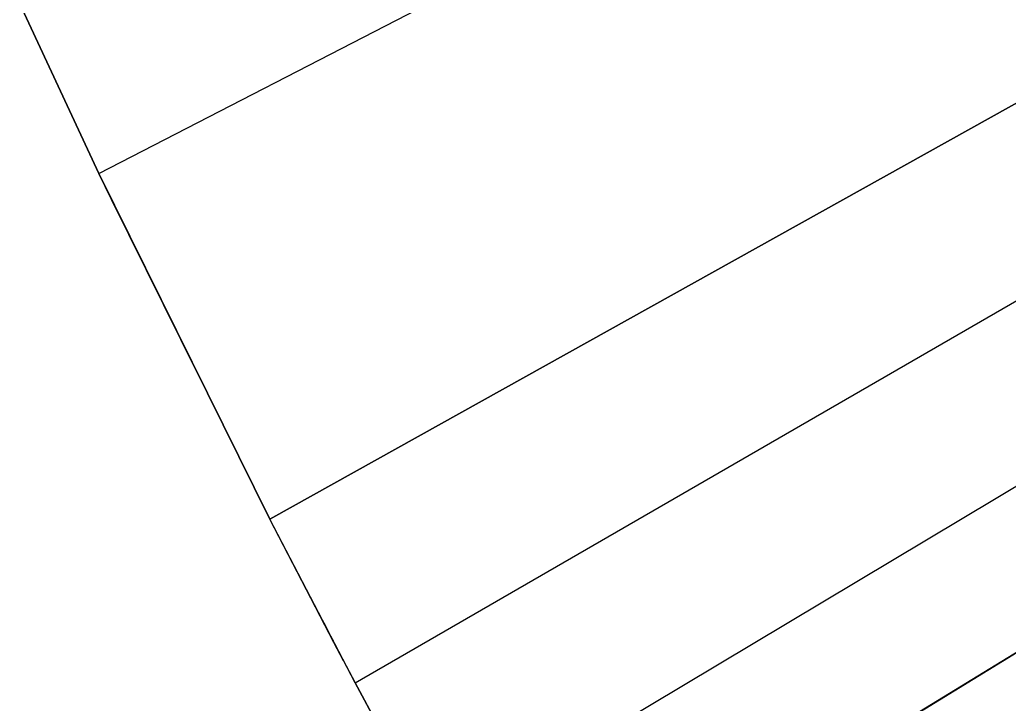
# Model space of a CAD drawing. Header units: inches. Extents: x 0 to 594, y -420 to 0.
# Drawn here: x 289.0144 to 289.3143, y -308.6271 to -308.4197 of the extents above; entities that cross this region are included whole.
import ezdxf

# ---------------------------------------------------------------- set-up
doc = ezdxf.new("R2010")
doc.units = ezdxf.units.IN
doc.header["$MEASUREMENT"] = 0

msp = doc.modelspace()

# ---------------------------------------------------------------- linework, layer by layer
at = {"color": 18, "true_color": 0x000000}
for p, q in [((289.03838, -308.4663), (292.23124, -306.82052)), ((289.03838, -308.4663), (292.23124, -306.82052)), ((289.09013, -308.57107), (292.23124, -306.82052)), ((292.23124, -306.82052), (289.09013, -308.57107)), ((289.11606, -308.62069), (292.23124, -306.82052)), ((289.11606, -308.62069), (292.23124, -306.82052)), ((289.14057, -308.6661), (292.23124, -306.82052)), ((289.14057, -308.6661), (292.23124, -306.82052)), ((289.16267, -308.70598), (292.23124, -306.82052)), ((292.23124, -306.82052), (289.16267, -308.70598)), ((289.03838, -308.4663), (289.01437, -308.41487)), ((289.01437, -308.41487), (289.03838, -308.4663)), ((289.04213, -308.47417), (289.03838, -308.4663)), ((289.09013, -308.57107), (289.03838, -308.4663)), ((289.04213, -308.47417), (289.03838, -308.4663)), ((289.03838, -308.4663), (289.09013, -308.57107)), ((289.03977, -308.46912), (289.04213, -308.47417)), ((289.04213, -308.47417), (289.03977, -308.46912)), ((289.04213, -308.47417), (289.03977, -308.46912)), ((289.04213, -308.47417), (289.03977, -308.46912)), ((289.04213, -308.47417), (289.03977, -308.46912)), ((289.04213, -308.47417), (289.03977, -308.46912)), ((289.04213, -308.47417), (289.03977, -308.46912)), ((289.04213, -308.47417), (289.03977, -308.46912)), ((289.04213, -308.47417), (289.03977, -308.46912)), ((289.04213, -308.47417), (289.03977, -308.46912)), ((289.04213, -308.47417), (289.03977, -308.46912)), ((289.04213, -308.47417), (289.03977, -308.46912)), ((289.04213, -308.47417), (289.03977, -308.46912)), ((289.04213, -308.47417), (289.03977, -308.46912)), ((289.04213, -308.47417), (289.03977, -308.46912)), ((289.04213, -308.47417), (289.03977, -308.46912)), ((289.04213, -308.47417), (289.03977, -308.46912)), ((289.04213, -308.47417), (289.03977, -308.46912)), ((289.04213, -308.47417), (289.03977, -308.46912)), ((289.03977, -308.46912), (289.04213, -308.47417)), ((289.04213, -308.47417), (289.03977, -308.46912)), ((289.04213, -308.47417), (289.03977, -308.46912)), ((289.04213, -308.47417), (289.03977, -308.46912)), ((289.04213, -308.47417), (289.03977, -308.46912)), ((289.04213, -308.47417), (289.03977, -308.46912)), ((289.04213, -308.47417), (289.03977, -308.46912)), ((289.04213, -308.47417), (289.03977, -308.46912)), ((289.04213, -308.47417), (289.03977, -308.46912)), ((289.04213, -308.47417), (289.03977, -308.46912)), ((289.04213, -308.47417), (289.03977, -308.46912)), ((289.04213, -308.47417), (289.03977, -308.46912)), ((289.04213, -308.47417), (289.03977, -308.46912)), ((289.04213, -308.47417), (289.03977, -308.46912)), ((289.04213, -308.47417), (289.03977, -308.46912)), ((289.04213, -308.47417), (289.03977, -308.46912)), ((289.04213, -308.47417), (289.03977, -308.46912)), ((289.04213, -308.47417), (289.03977, -308.46912)), ((289.04213, -308.47417), (289.03977, -308.46912)), ((289.04213, -308.47417), (289.03977, -308.46912)), ((289.04213, -308.47417), (289.03977, -308.46912)), ((289.04213, -308.47417), (289.03977, -308.46912)), ((289.04213, -308.47417), (289.03977, -308.46912)), ((289.04213, -308.47417), (289.03977, -308.46912)), ((289.04213, -308.47417), (289.03977, -308.46912)), ((289.04213, -308.47417), (289.03977, -308.46912)), ((289.04213, -308.47417), (289.03977, -308.46912)), ((289.04213, -308.47417), (289.03977, -308.46912)), ((289.04213, -308.47417), (289.03977, -308.46912)), ((289.04213, -308.47417), (289.03977, -308.46912)), ((289.03977, -308.46912), (289.04213, -308.47417)), ((289.04213, -308.47417), (289.03977, -308.46912)), ((289.04213, -308.47417), (289.03977, -308.46912)), ((289.04213, -308.47417), (289.03977, -308.46912)), ((289.04213, -308.47417), (289.03977, -308.46912)), ((289.04213, -308.47417), (289.03977, -308.46912)), ((289.04213, -308.47417), (289.03977, -308.46912)), ((289.04213, -308.47417), (289.03977, -308.46912)), ((289.04213, -308.47417), (289.03977, -308.46912)), ((289.04213, -308.47417), (289.03977, -308.46912)), ((289.04213, -308.47417), (289.03977, -308.46912)), ((289.04213, -308.47417), (289.03977, -308.46912)), ((289.04213, -308.47417), (289.03977, -308.46912)), ((289.04213, -308.47417), (289.03977, -308.46912)), ((289.04213, -308.47417), (289.03977, -308.46912)), ((289.04213, -308.47417), (289.03977, -308.46912)), ((289.04213, -308.47417), (289.03977, -308.46912)), ((289.04213, -308.47417), (289.03977, -308.46912)), ((289.04213, -308.47417), (289.03977, -308.46912)), ((289.04213, -308.47417), (289.03977, -308.46912)), ((289.04213, -308.47417), (289.03977, -308.46912)), ((289.04213, -308.47417), (289.03977, -308.46912)), ((289.04213, -308.47417), (289.03977, -308.46912)), ((289.04213, -308.47417), (289.03977, -308.46912)), ((289.04213, -308.47417), (289.03977, -308.46912)), ((289.04213, -308.47417), (289.03977, -308.46912)), ((289.04213, -308.47417), (289.03977, -308.46912)), ((289.04213, -308.47417), (289.03977, -308.46912)), ((289.04213, -308.47417), (289.03977, -308.46912)), ((289.04213, -308.47417), (289.03977, -308.46912)), ((289.03977, -308.46912), (289.04213, -308.47417)), ((289.04213, -308.47417), (289.03977, -308.46912)), ((289.04213, -308.47417), (289.03977, -308.46912)), ((289.04213, -308.47417), (289.03977, -308.46912)), ((289.04213, -308.47417), (289.03977, -308.46912)), ((289.04213, -308.47417), (289.03977, -308.46912)), ((289.04213, -308.47417), (289.03977, -308.46912)), ((289.04213, -308.47417), (289.03977, -308.46912)), ((289.04213, -308.47417), (289.03977, -308.46912)), ((289.04213, -308.47417), (289.03977, -308.46912)), ((289.04213, -308.47417), (289.03977, -308.46912)), ((289.04213, -308.47417), (289.03977, -308.46912)), ((289.04213, -308.47417), (289.03977, -308.46912)), ((289.04213, -308.47417), (289.03977, -308.46912)), ((289.04213, -308.47417), (289.03977, -308.46912)), ((289.04213, -308.47417), (289.03977, -308.46912)), ((289.04213, -308.47417), (289.03977, -308.46912)), ((289.04213, -308.47417), (289.03977, -308.46912)), ((289.04213, -308.47417), (289.03977, -308.46912)), ((289.04213, -308.47417), (289.03977, -308.46912)), ((289.04213, -308.47417), (289.03977, -308.46912)), ((289.04213, -308.47417), (289.03977, -308.46912)), ((289.04213, -308.47417), (289.03977, -308.46912)), ((289.04213, -308.47417), (289.03977, -308.46912)), ((289.04213, -308.47417), (289.03977, -308.46912)), ((289.04213, -308.47417), (289.03977, -308.46912)), ((289.04213, -308.47417), (289.03977, -308.46912)), ((289.04213, -308.47417), (289.03977, -308.46912)), ((289.04213, -308.47417), (289.03977, -308.46912)), ((289.04224, -308.47411), (289.04213, -308.47417)), ((289.04213, -308.47417), (289.04224, -308.47411)), ((289.04224, -308.47411), (289.04213, -308.47417)), ((289.04224, -308.47411), (289.04213, -308.47417)), ((289.04224, -308.47411), (289.04213, -308.47417)), ((289.04224, -308.47411), (289.04213, -308.47417)), ((289.04224, -308.47411), (289.04213, -308.47417)), ((289.04224, -308.47411), (289.04213, -308.47417)), ((289.04224, -308.47411), (289.04213, -308.47417)), ((289.04224, -308.47411), (289.04213, -308.47417)), ((289.04224, -308.47411), (289.04213, -308.47417)), ((289.04224, -308.47411), (289.04213, -308.47417)), ((289.04224, -308.47411), (289.04213, -308.47417)), ((289.04224, -308.47411), (289.04213, -308.47417)), ((289.04213, -308.47417), (289.09013, -308.57107)), ((289.04213, -308.47417), (289.05028, -308.49038)), ((289.04213, -308.47417), (289.09013, -308.57107)), ((289.06848, -308.52723), (289.04213, -308.47417)), ((289.05028, -308.49038), (289.04213, -308.47417)), ((289.06848, -308.52723), (289.04213, -308.47417)), ((289.05028, -308.49038), (289.04213, -308.47417)), ((289.05028, -308.49038), (289.04213, -308.47417)), ((289.05028, -308.49038), (289.04213, -308.47417)), ((289.05028, -308.49038), (289.04213, -308.47417)), ((289.05028, -308.49038), (289.04213, -308.47417)), ((289.05028, -308.49038), (289.04213, -308.47417)), ((289.05028, -308.49038), (289.04213, -308.47417)), ((289.05028, -308.49038), (289.04213, -308.47417)), ((289.05028, -308.49038), (289.04213, -308.47417)), ((289.05028, -308.49038), (289.04213, -308.47417)), ((289.05028, -308.49038), (289.04213, -308.47417)), ((289.05028, -308.49038), (289.04213, -308.47417)), ((289.05028, -308.49038), (289.04213, -308.47417)), ((289.05028, -308.49038), (289.04213, -308.47417)), ((289.05028, -308.49038), (289.04213, -308.47417)), ((289.05028, -308.49038), (289.04213, -308.47417)), ((289.06848, -308.52723), (289.04213, -308.47417)), ((289.05028, -308.49038), (289.04213, -308.47417)), ((289.06848, -308.52723), (289.04213, -308.47417)), ((289.04213, -308.47417), (289.05028, -308.49038)), ((289.06848, -308.52723), (289.04213, -308.47417)), ((289.06848, -308.52723), (289.04213, -308.47417)), ((289.05028, -308.49038), (289.04213, -308.47417)), ((289.05028, -308.49038), (289.04213, -308.47417)), ((289.05028, -308.49038), (289.04213, -308.47417)), ((289.05028, -308.49038), (289.04213, -308.47417)), ((289.05028, -308.49038), (289.04213, -308.47417)), ((289.05028, -308.49038), (289.04213, -308.47417)), ((289.05028, -308.49038), (289.04213, -308.47417)), ((289.05028, -308.49038), (289.04213, -308.47417)), ((289.05028, -308.49038), (289.04213, -308.47417)), ((289.05028, -308.49038), (289.04213, -308.47417)), ((289.05028, -308.49038), (289.04213, -308.47417)), ((289.05028, -308.49038), (289.04213, -308.47417)), ((289.05028, -308.49038), (289.04213, -308.47417)), ((289.05028, -308.49038), (289.04213, -308.47417)), ((289.05028, -308.49038), (289.04213, -308.47417)), ((289.05028, -308.49038), (289.04213, -308.47417)), ((289.05028, -308.49038), (289.04213, -308.47417)), ((289.05028, -308.49038), (289.04213, -308.47417)), ((289.05028, -308.49038), (289.04213, -308.47417)), ((289.05028, -308.49038), (289.04213, -308.47417)), ((289.05028, -308.49038), (289.04213, -308.47417)), ((289.05028, -308.49038), (289.04213, -308.47417)), ((289.05028, -308.49038), (289.04213, -308.47417)), ((289.05028, -308.49038), (289.04213, -308.47417)), ((289.05028, -308.49038), (289.04213, -308.47417)), ((289.05028, -308.49038), (289.04213, -308.47417)), ((289.05028, -308.49038), (289.04213, -308.47417)), ((289.05028, -308.49038), (289.04213, -308.47417)), ((289.06848, -308.52723), (289.04213, -308.47417)), ((289.05028, -308.49038), (289.04213, -308.47417)), ((289.06848, -308.52723), (289.04213, -308.47417)), ((289.04213, -308.47417), (289.05028, -308.49038)), ((289.06848, -308.52723), (289.04213, -308.47417)), ((289.06848, -308.52723), (289.04213, -308.47417)), ((289.05028, -308.49038), (289.04213, -308.47417)), ((289.05028, -308.49038), (289.04213, -308.47417)), ((289.05028, -308.49038), (289.04213, -308.47417)), ((289.05028, -308.49038), (289.04213, -308.47417)), ((289.05028, -308.49038), (289.04213, -308.47417)), ((289.05028, -308.49038), (289.04213, -308.47417)), ((289.05028, -308.49038), (289.04213, -308.47417)), ((289.05028, -308.49038), (289.04213, -308.47417)), ((289.05028, -308.49038), (289.04213, -308.47417)), ((289.05028, -308.49038), (289.04213, -308.47417)), ((289.05028, -308.49038), (289.04213, -308.47417)), ((289.05028, -308.49038), (289.04213, -308.47417)), ((289.05028, -308.49038), (289.04213, -308.47417)), ((289.05028, -308.49038), (289.04213, -308.47417)), ((289.05028, -308.49038), (289.04213, -308.47417)), ((289.05028, -308.49038), (289.04213, -308.47417)), ((289.05028, -308.49038), (289.04213, -308.47417)), ((289.05028, -308.49038), (289.04213, -308.47417)), ((289.05028, -308.49038), (289.04213, -308.47417)), ((289.05028, -308.49038), (289.04213, -308.47417)), ((289.05028, -308.49038), (289.04213, -308.47417)), ((289.05028, -308.49038), (289.04213, -308.47417)), ((289.05028, -308.49038), (289.04213, -308.47417)), ((289.05028, -308.49038), (289.04213, -308.47417)), ((289.05028, -308.49038), (289.04213, -308.47417)), ((289.05028, -308.49038), (289.04213, -308.47417)), ((289.05028, -308.49038), (289.04213, -308.47417)), ((289.05028, -308.49038), (289.04213, -308.47417)), ((289.06848, -308.52723), (289.04213, -308.47417)), ((289.05028, -308.49038), (289.04213, -308.47417)), ((289.06848, -308.52723), (289.04213, -308.47417)), ((289.04213, -308.47417), (289.05028, -308.49038)), ((289.06848, -308.52723), (289.04213, -308.47417)), ((289.06848, -308.52723), (289.04213, -308.47417)), ((289.05028, -308.49038), (289.04213, -308.47417)), ((289.05028, -308.49038), (289.04213, -308.47417)), ((289.05028, -308.49038), (289.04213, -308.47417)), ((289.05028, -308.49038), (289.04213, -308.47417)), ((289.05028, -308.49038), (289.04213, -308.47417)), ((289.05028, -308.49038), (289.04213, -308.47417)), ((289.05028, -308.49038), (289.04213, -308.47417)), ((289.05028, -308.49038), (289.04213, -308.47417)), ((289.05028, -308.49038), (289.04213, -308.47417)), ((289.05028, -308.49038), (289.04213, -308.47417)), ((289.05028, -308.49038), (289.04213, -308.47417)), ((289.05028, -308.49038), (289.04213, -308.47417)), ((289.05028, -308.49038), (289.04213, -308.47417)), ((289.05028, -308.49038), (289.04213, -308.47417)), ((289.05028, -308.49038), (289.04213, -308.47417)), ((289.05028, -308.49038), (289.04213, -308.47417)), ((289.05028, -308.49038), (289.04213, -308.47417)), ((289.05028, -308.49038), (289.04213, -308.47417)), ((289.05028, -308.49038), (289.04213, -308.47417)), ((289.05028, -308.49038), (289.04213, -308.47417)), ((289.05028, -308.49038), (289.04213, -308.47417)), ((289.05028, -308.49038), (289.04213, -308.47417)), ((289.05028, -308.49038), (289.04213, -308.47417)), ((289.05028, -308.49038), (289.04213, -308.47417)), ((289.05028, -308.49038), (289.04213, -308.47417)), ((289.05028, -308.49038), (289.04213, -308.47417)), ((289.05028, -308.49038), (289.04213, -308.47417)), ((289.05028, -308.49038), (289.04213, -308.47417)), ((289.10958, -308.60846), (289.09013, -308.57107)), ((289.11606, -308.62069), (289.09013, -308.57107)), ((289.10958, -308.60846), (289.09013, -308.57107)), ((289.11606, -308.62069), (289.09013, -308.57107)), ((289.10656, -308.6025), (289.10958, -308.60846)), ((289.10958, -308.60846), (289.10656, -308.6025)), ((289.10656, -308.6025), (289.10958, -308.60846)), ((289.10656, -308.6025), (289.10958, -308.60846)), ((289.10656, -308.6025), (289.10958, -308.60846)), ((289.10656, -308.6025), (289.10958, -308.60846)), ((289.10656, -308.6025), (289.10958, -308.60846)), ((289.10656, -308.6025), (289.10958, -308.60846)), ((289.10656, -308.6025), (289.10958, -308.60846)), ((289.10656, -308.6025), (289.10958, -308.60846)), ((289.10656, -308.6025), (289.10958, -308.60846)), ((289.10656, -308.6025), (289.10958, -308.60846)), ((289.10656, -308.6025), (289.10958, -308.60846)), ((289.10656, -308.6025), (289.10958, -308.60846)), ((289.10747, -308.60425), (289.10958, -308.60846)), ((289.10958, -308.60846), (289.10747, -308.60425)), ((289.10958, -308.60846), (289.10747, -308.60425)), ((289.10958, -308.60846), (289.10747, -308.60425)), ((289.10958, -308.60846), (289.10747, -308.60425)), ((289.10958, -308.60846), (289.10747, -308.60425)), ((289.10958, -308.60846), (289.10747, -308.60425)), ((289.10958, -308.60846), (289.10747, -308.60425)), ((289.10958, -308.60846), (289.10747, -308.60425)), ((289.10958, -308.60846), (289.10747, -308.60425)), ((289.10958, -308.60846), (289.10747, -308.60425)), ((289.10958, -308.60846), (289.10747, -308.60425)), ((289.10958, -308.60846), (289.10747, -308.60425)), ((289.10958, -308.60846), (289.10747, -308.60425)), ((289.10958, -308.60846), (289.10747, -308.60425)), ((289.10958, -308.60846), (289.10747, -308.60425)), ((289.10958, -308.60846), (289.10747, -308.60425)), ((289.10958, -308.60846), (289.10747, -308.60425)), ((289.10958, -308.60846), (289.10747, -308.60425)), ((289.10747, -308.60425), (289.10958, -308.60846)), ((289.10958, -308.60846), (289.10747, -308.60425)), ((289.10958, -308.60846), (289.10747, -308.60425)), ((289.10958, -308.60846), (289.10747, -308.60425)), ((289.10958, -308.60846), (289.10747, -308.60425)), ((289.10958, -308.60846), (289.10747, -308.60425)), ((289.10958, -308.60846), (289.10747, -308.60425)), ((289.10958, -308.60846), (289.10747, -308.60425)), ((289.10958, -308.60846), (289.10747, -308.60425)), ((289.10958, -308.60846), (289.10747, -308.60425)), ((289.10958, -308.60846), (289.10747, -308.60425)), ((289.10958, -308.60846), (289.10747, -308.60425)), ((289.10958, -308.60846), (289.10747, -308.60425)), ((289.10958, -308.60846), (289.10747, -308.60425)), ((289.10958, -308.60846), (289.10747, -308.60425)), ((289.10958, -308.60846), (289.10747, -308.60425)), ((289.10958, -308.60846), (289.10747, -308.60425)), ((289.10958, -308.60846), (289.10747, -308.60425)), ((289.10958, -308.60846), (289.10747, -308.60425)), ((289.10958, -308.60846), (289.10747, -308.60425)), ((289.10958, -308.60846), (289.10747, -308.60425)), ((289.10958, -308.60846), (289.10747, -308.60425)), ((289.10958, -308.60846), (289.10747, -308.60425)), ((289.10958, -308.60846), (289.10747, -308.60425)), ((289.10958, -308.60846), (289.10747, -308.60425)), ((289.10958, -308.60846), (289.10747, -308.60425)), ((289.10958, -308.60846), (289.10747, -308.60425)), ((289.10958, -308.60846), (289.10747, -308.60425)), ((289.10958, -308.60846), (289.10747, -308.60425)), ((289.10958, -308.60846), (289.10747, -308.60425)), ((289.10747, -308.60425), (289.10958, -308.60846)), ((289.10958, -308.60846), (289.10747, -308.60425)), ((289.10958, -308.60846), (289.10747, -308.60425)), ((289.10958, -308.60846), (289.10747, -308.60425)), ((289.10958, -308.60846), (289.10747, -308.60425)), ((289.10958, -308.60846), (289.10747, -308.60425)), ((289.10958, -308.60846), (289.10747, -308.60425)), ((289.10958, -308.60846), (289.10747, -308.60425)), ((289.10958, -308.60846), (289.10747, -308.60425)), ((289.10958, -308.60846), (289.10747, -308.60425)), ((289.10958, -308.60846), (289.10747, -308.60425)), ((289.10958, -308.60846), (289.10747, -308.60425)), ((289.10958, -308.60846), (289.10747, -308.60425)), ((289.10958, -308.60846), (289.10747, -308.60425)), ((289.10958, -308.60846), (289.10747, -308.60425)), ((289.10958, -308.60846), (289.10747, -308.60425)), ((289.10958, -308.60846), (289.10747, -308.60425)), ((289.10958, -308.60846), (289.10747, -308.60425)), ((289.10958, -308.60846), (289.10747, -308.60425)), ((289.10958, -308.60846), (289.10747, -308.60425)), ((289.10958, -308.60846), (289.10747, -308.60425)), ((289.10958, -308.60846), (289.10747, -308.60425)), ((289.10958, -308.60846), (289.10747, -308.60425)), ((289.10958, -308.60846), (289.10747, -308.60425)), ((289.10958, -308.60846), (289.10747, -308.60425)), ((289.10958, -308.60846), (289.10747, -308.60425)), ((289.10958, -308.60846), (289.10747, -308.60425)), ((289.10958, -308.60846), (289.10747, -308.60425)), ((289.10958, -308.60846), (289.10747, -308.60425)), ((289.10958, -308.60846), (289.10747, -308.60425)), ((289.10747, -308.60425), (289.10958, -308.60846)), ((289.10958, -308.60846), (289.10747, -308.60425)), ((289.10958, -308.60846), (289.10747, -308.60425)), ((289.10958, -308.60846), (289.10747, -308.60425)), ((289.10958, -308.60846), (289.10747, -308.60425)), ((289.10958, -308.60846), (289.10747, -308.60425)), ((289.10958, -308.60846), (289.10747, -308.60425)), ((289.10958, -308.60846), (289.10747, -308.60425)), ((289.10958, -308.60846), (289.10747, -308.60425)), ((289.10958, -308.60846), (289.10747, -308.60425)), ((289.10958, -308.60846), (289.10747, -308.60425)), ((289.10958, -308.60846), (289.10747, -308.60425)), ((289.10958, -308.60846), (289.10747, -308.60425)), ((289.10958, -308.60846), (289.10747, -308.60425)), ((289.10958, -308.60846), (289.10747, -308.60425)), ((289.10958, -308.60846), (289.10747, -308.60425)), ((289.10958, -308.60846), (289.10747, -308.60425)), ((289.10958, -308.60846), (289.10747, -308.60425)), ((289.10958, -308.60846), (289.10747, -308.60425)), ((289.10958, -308.60846), (289.10747, -308.60425)), ((289.10958, -308.60846), (289.10747, -308.60425)), ((289.10958, -308.60846), (289.10747, -308.60425)), ((289.10958, -308.60846), (289.10747, -308.60425)), ((289.10958, -308.60846), (289.10747, -308.60425)), ((289.10958, -308.60846), (289.10747, -308.60425)), ((289.10958, -308.60846), (289.10747, -308.60425)), ((289.10958, -308.60846), (289.10747, -308.60425)), ((289.10958, -308.60846), (289.10747, -308.60425)), ((289.10958, -308.60846), (289.10747, -308.60425)), ((289.10925, -308.60767), (289.10958, -308.60846)), ((289.10925, -308.60767), (289.10958, -308.60846)), ((289.10925, -308.60767), (289.10958, -308.60846)), ((289.10925, -308.60767), (289.10958, -308.60846)), ((289.10925, -308.60767), (289.10958, -308.60846)), ((289.10925, -308.60767), (289.10958, -308.60846)), ((289.10925, -308.60767), (289.10958, -308.60846)), ((289.10925, -308.60767), (289.10958, -308.60846)), ((289.10925, -308.60767), (289.10958, -308.60846)), ((289.10925, -308.60767), (289.10958, -308.60846)), ((289.10925, -308.60767), (289.10958, -308.60846)), ((289.10925, -308.60767), (289.10958, -308.60846)), ((289.10925, -308.60767), (289.10958, -308.60846)), ((289.10925, -308.60767), (289.10958, -308.60846)), ((289.10958, -308.60846), (289.11606, -308.62069)), ((289.10958, -308.60846), (289.11253, -308.61394)), ((289.10958, -308.60846), (289.11606, -308.62069)), ((289.11221, -308.61332), (289.10958, -308.60846)), ((289.11253, -308.61394), (289.10958, -308.60846)), ((289.11221, -308.61332), (289.10958, -308.60846)), ((289.11253, -308.61394), (289.10958, -308.60846)), ((289.10958, -308.60846), (289.11253, -308.61394)), ((289.10958, -308.60846), (289.11253, -308.61394)), ((289.11253, -308.61394), (289.10958, -308.60846)), ((289.10958, -308.60846), (289.11253, -308.61394)), ((289.10958, -308.60846), (289.11253, -308.61394)), ((289.11253, -308.61394), (289.10958, -308.60846)), ((289.10958, -308.60846), (289.11253, -308.61394)), ((289.10958, -308.60846), (289.11253, -308.61394)), ((289.10958, -308.60846), (289.11253, -308.61394)), ((289.11253, -308.61394), (289.10958, -308.60846)), ((289.11253, -308.61394), (289.10958, -308.60846)), ((289.11253, -308.61394), (289.10958, -308.60846)), ((289.10958, -308.60846), (289.11253, -308.61394)), ((289.11253, -308.61394), (289.10958, -308.60846)), ((289.11253, -308.61394), (289.10958, -308.60846)), ((289.11221, -308.61332), (289.10958, -308.60846)), ((289.11253, -308.61394), (289.10958, -308.60846)), ((289.11221, -308.61332), (289.10958, -308.60846)), ((289.10958, -308.60846), (289.11253, -308.61394)), ((289.11221, -308.61332), (289.10958, -308.60846)), ((289.11221, -308.61332), (289.10958, -308.60846)), ((289.11253, -308.61394), (289.10958, -308.60846)), ((289.11253, -308.61394), (289.10958, -308.60846)), ((289.11253, -308.61394), (289.10958, -308.60846)), ((289.11253, -308.61394), (289.10958, -308.60846)), ((289.11253, -308.61394), (289.10958, -308.60846)), ((289.11253, -308.61394), (289.10958, -308.60846)), ((289.11253, -308.61394), (289.10958, -308.60846)), ((289.11253, -308.61394), (289.10958, -308.60846)), ((289.11253, -308.61394), (289.10958, -308.60846)), ((289.11253, -308.61394), (289.10958, -308.60846)), ((289.11253, -308.61394), (289.10958, -308.60846)), ((289.11253, -308.61394), (289.10958, -308.60846)), ((289.11253, -308.61394), (289.10958, -308.60846)), ((289.11253, -308.61394), (289.10958, -308.60846)), ((289.11253, -308.61394), (289.10958, -308.60846)), ((289.11253, -308.61394), (289.10958, -308.60846)), ((289.11253, -308.61394), (289.10958, -308.60846)), ((289.11253, -308.61394), (289.10958, -308.60846)), ((289.11253, -308.61394), (289.10958, -308.60846)), ((289.11253, -308.61394), (289.10958, -308.60846)), ((289.11253, -308.61394), (289.10958, -308.60846)), ((289.11253, -308.61394), (289.10958, -308.60846)), ((289.11253, -308.61394), (289.10958, -308.60846)), ((289.11253, -308.61394), (289.10958, -308.60846)), ((289.11253, -308.61394), (289.10958, -308.60846)), ((289.11253, -308.61394), (289.10958, -308.60846)), ((289.11253, -308.61394), (289.10958, -308.60846)), ((289.11253, -308.61394), (289.10958, -308.60846)), ((289.11221, -308.61332), (289.10958, -308.60846)), ((289.11253, -308.61394), (289.10958, -308.60846)), ((289.11221, -308.61332), (289.10958, -308.60846)), ((289.10958, -308.60846), (289.11253, -308.61394)), ((289.11221, -308.61332), (289.10958, -308.60846)), ((289.11221, -308.61332), (289.10958, -308.60846)), ((289.11253, -308.61394), (289.10958, -308.60846)), ((289.11253, -308.61394), (289.10958, -308.60846)), ((289.11253, -308.61394), (289.10958, -308.60846)), ((289.11253, -308.61394), (289.10958, -308.60846)), ((289.11253, -308.61394), (289.10958, -308.60846)), ((289.11253, -308.61394), (289.10958, -308.60846)), ((289.11253, -308.61394), (289.10958, -308.60846)), ((289.11253, -308.61394), (289.10958, -308.60846)), ((289.11253, -308.61394), (289.10958, -308.60846)), ((289.11253, -308.61394), (289.10958, -308.60846)), ((289.11253, -308.61394), (289.10958, -308.60846)), ((289.11253, -308.61394), (289.10958, -308.60846)), ((289.11253, -308.61394), (289.10958, -308.60846)), ((289.11253, -308.61394), (289.10958, -308.60846)), ((289.11253, -308.61394), (289.10958, -308.60846)), ((289.11253, -308.61394), (289.10958, -308.60846)), ((289.11253, -308.61394), (289.10958, -308.60846)), ((289.11253, -308.61394), (289.10958, -308.60846)), ((289.11253, -308.61394), (289.10958, -308.60846)), ((289.11253, -308.61394), (289.10958, -308.60846)), ((289.11253, -308.61394), (289.10958, -308.60846)), ((289.11253, -308.61394), (289.10958, -308.60846)), ((289.11253, -308.61394), (289.10958, -308.60846)), ((289.11253, -308.61394), (289.10958, -308.60846)), ((289.11253, -308.61394), (289.10958, -308.60846)), ((289.11253, -308.61394), (289.10958, -308.60846)), ((289.11253, -308.61394), (289.10958, -308.60846)), ((289.11253, -308.61394), (289.10958, -308.60846)), ((289.11221, -308.61332), (289.10958, -308.60846)), ((289.11253, -308.61394), (289.10958, -308.60846)), ((289.11221, -308.61332), (289.10958, -308.60846)), ((289.10958, -308.60846), (289.11253, -308.61394)), ((289.11221, -308.61332), (289.10958, -308.60846)), ((289.11221, -308.61332), (289.10958, -308.60846)), ((289.11253, -308.61394), (289.10958, -308.60846)), ((289.11253, -308.61394), (289.10958, -308.60846)), ((289.11253, -308.61394), (289.10958, -308.60846)), ((289.11253, -308.61394), (289.10958, -308.60846)), ((289.11253, -308.61394), (289.10958, -308.60846)), ((289.11253, -308.61394), (289.10958, -308.60846)), ((289.11253, -308.61394), (289.10958, -308.60846)), ((289.11253, -308.61394), (289.10958, -308.60846)), ((289.11253, -308.61394), (289.10958, -308.60846)), ((289.11253, -308.61394), (289.10958, -308.60846)), ((289.11253, -308.61394), (289.10958, -308.60846)), ((289.11253, -308.61394), (289.10958, -308.60846)), ((289.11253, -308.61394), (289.10958, -308.60846)), ((289.11253, -308.61394), (289.10958, -308.60846)), ((289.11253, -308.61394), (289.10958, -308.60846)), ((289.11253, -308.61394), (289.10958, -308.60846)), ((289.11253, -308.61394), (289.10958, -308.60846)), ((289.11253, -308.61394), (289.10958, -308.60846)), ((289.11253, -308.61394), (289.10958, -308.60846)), ((289.11253, -308.61394), (289.10958, -308.60846)), ((289.11253, -308.61394), (289.10958, -308.60846)), ((289.11253, -308.61394), (289.10958, -308.60846)), ((289.11253, -308.61394), (289.10958, -308.60846)), ((289.11253, -308.61394), (289.10958, -308.60846)), ((289.11253, -308.61394), (289.10958, -308.60846)), ((289.11253, -308.61394), (289.10958, -308.60846)), ((289.11253, -308.61394), (289.10958, -308.60846)), ((289.11253, -308.61394), (289.10958, -308.60846)), ((289.14057, -308.6661), (289.11606, -308.62069)), ((289.11606, -308.62069), (289.14057, -308.6661))]:
    msp.add_line(p, q, dxfattribs=at)

doc.saveas('drawing.dxf')
